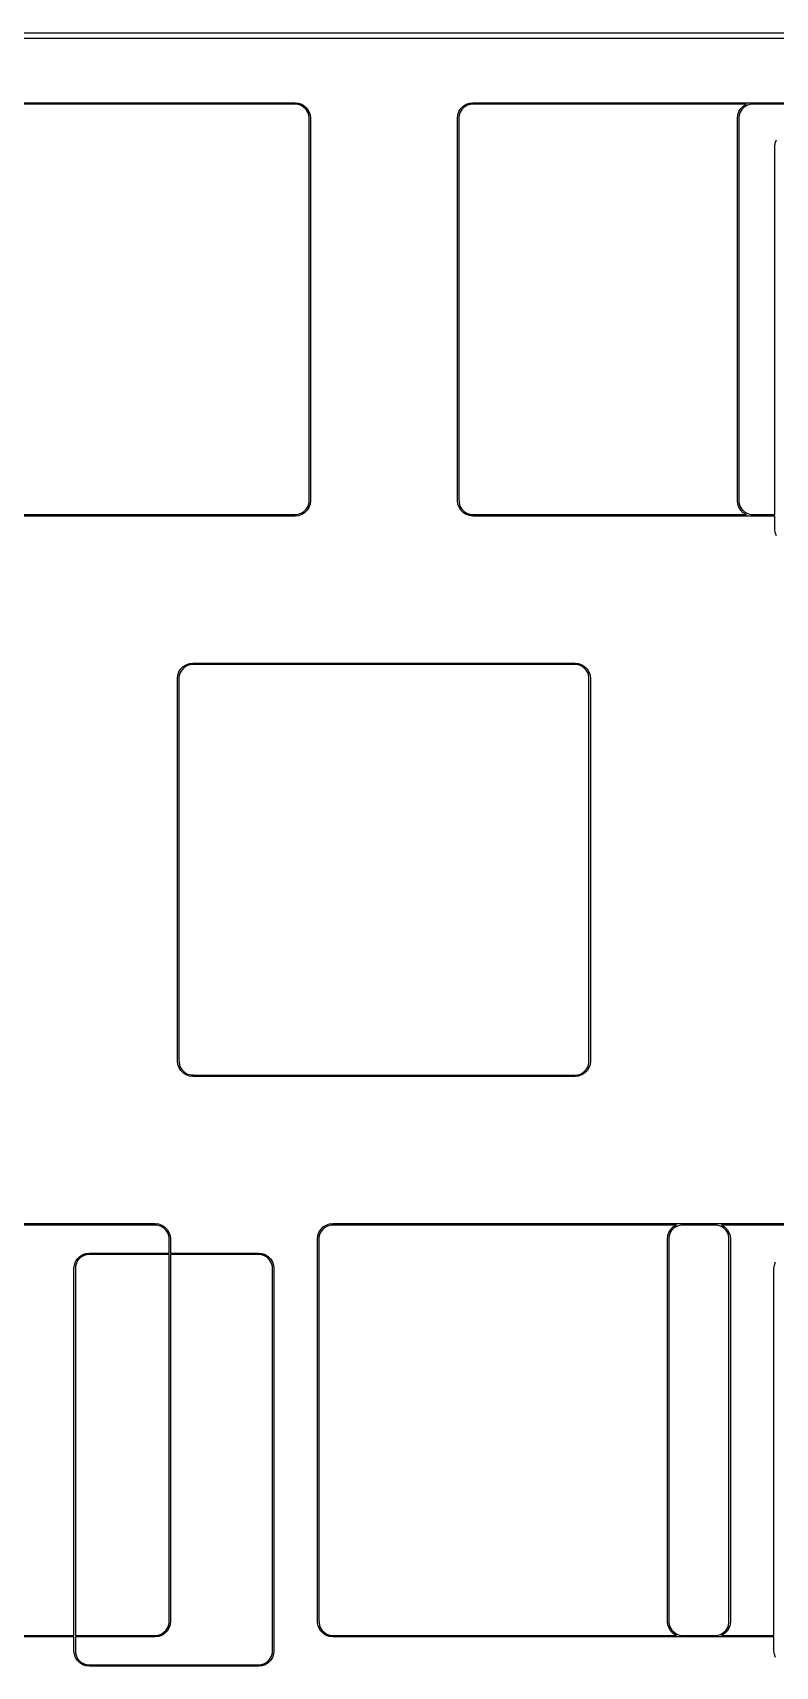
# Model space of a CAD drawing. Extents: x 2.3 to 14.3, y -7 to -3.3.
# Drawn here: x 11.623 to 12.618, y -5.472 to -3.286 of the extents above; entities that cross this region are included whole.
import ezdxf

# ---------------------------------------------------------------- set-up
doc = ezdxf.new("R2010")
doc.units = 0
doc.header["$MEASUREMENT"] = 0
doc.layers.add('BLACK', color=7, linetype='CONTINUOUS')

msp = doc.modelspace()

# ---------------------------------------------------------------- linework, layer by layer
at = {"layer": 'BLACK', "linetype": 'CONTINUOUS'}
for p, q in [((7.74, -3.28587), (13.4153, -3.28587)), ((13.4153, -3.29374), (7.74, -3.29374)), ((11.4628, -3.37968), (11.9747, -3.37968)), ((11.9747, -3.38164), (11.4628, -3.38164)), ((11.9747, -3.37968), (11.9747, -3.37968)), ((11.9747, -3.37968), (11.9793, -3.38019)), ((11.9771, -3.38164), (11.9747, -3.38164)), ((11.9819, -3.38292), (11.9771, -3.38164)), ((11.9793, -3.38019), (11.9836, -3.38172)), ((11.9861, -3.38538), (11.9819, -3.38292)), ((11.9836, -3.38172), (11.9875, -3.38419)), ((11.9896, -3.38886), (11.9861, -3.38538)), ((11.9875, -3.38419), (11.9908, -3.38746)), ((11.9908, -3.38746), (11.9933, -3.39138)), ((12.1942, -3.39138), (12.1967, -3.38746)), ((12.1967, -3.38746), (12.2, -3.38419)), ((12.2014, -3.38538), (12.1979, -3.38886)), ((12.2, -3.38419), (12.2039, -3.38172)), ((12.2056, -3.38292), (12.2014, -3.38538)), ((12.2039, -3.38172), (12.2082, -3.38019)), ((12.2104, -3.38164), (12.2056, -3.38292)), ((12.2082, -3.38019), (12.2128, -3.37968)), ((12.2128, -3.38164), (12.2104, -3.38164)), ((12.2128, -3.37968), (12.2128, -3.37968)), ((12.2128, -3.37968), (12.7247, -3.37968)), ((12.5791, -3.38164), (12.2128, -3.38164)), ((12.5692, -3.39138), (12.5717, -3.38746)), ((12.5717, -3.38746), (12.575, -3.38419)), ((12.5764, -3.38538), (12.5729, -3.38886)), ((12.575, -3.38419), (12.5789, -3.38172)), ((12.5806, -3.38292), (12.5764, -3.38538)), ((12.5789, -3.38172), (12.5791, -3.38164)), ((12.5854, -3.38164), (12.5806, -3.38292)), ((12.5878, -3.38164), (12.5854, -3.38164)), ((12.7247, -3.38164), (12.5878, -3.38164)), ((11.9921, -3.39313), (11.9896, -3.38886)), ((11.9934, -3.39788), (11.9921, -3.39313)), ((11.9933, -3.39138), (11.9948, -3.39575)), ((11.9934, -3.40034), (11.9934, -3.39788)), ((11.9934, -3.91216), (11.9934, -3.40034)), ((11.9934, -3.40034), (11.9934, -3.40034)), ((11.9948, -3.39575), (11.9953, -3.40034)), ((11.9953, -3.40034), (11.9953, -3.40034)), ((11.9953, -3.40034), (11.9953, -3.40034)), ((11.9953, -3.40034), (11.9953, -3.91216)), ((12.1922, -3.40034), (12.1927, -3.39575)), ((12.1922, -3.91216), (12.1922, -3.40034)), ((12.1922, -3.40034), (12.1922, -3.40034)), ((12.1922, -3.40034), (12.1922, -3.40034)), ((12.1927, -3.39575), (12.1942, -3.39138)), ((12.1954, -3.39313), (12.1941, -3.39788)), ((12.1941, -3.39788), (12.1941, -3.40034)), ((12.1941, -3.40034), (12.1941, -3.91178)), ((12.1979, -3.38886), (12.1954, -3.39313)), ((12.5672, -3.40034), (12.5677, -3.39575)), ((12.5672, -3.91216), (12.5672, -3.40034)), ((12.5672, -3.40034), (12.5672, -3.40034)), ((12.5672, -3.40034), (12.5672, -3.40034)), ((12.5677, -3.39575), (12.5692, -3.39138)), ((12.5704, -3.39313), (12.5691, -3.39788)), ((12.5691, -3.39788), (12.5691, -3.40034)), ((12.5691, -3.40034), (12.5691, -3.91178)), ((12.5729, -3.38886), (12.5704, -3.39313)), ((12.6179, -3.43387), (12.6194, -3.4295)), ((12.6174, -3.43846), (12.6179, -3.43387)), ((12.6174, -3.93086), (12.6174, -3.43846)), ((11.9934, -3.91462), (11.9934, -3.91216)), ((11.9953, -3.91216), (11.9948, -3.91675)), ((11.9953, -3.91216), (11.9953, -3.91216)), ((11.9953, -3.91216), (11.9953, -3.91216)), ((12.1923, -3.91253), (12.1922, -3.91216)), ((12.1928, -3.91671), (12.1923, -3.91253)), ((12.1941, -3.91178), (12.1943, -3.91211)), ((12.1943, -3.91211), (12.1943, -3.91211)), ((12.1943, -3.91211), (12.1943, -3.91457)), ((12.5673, -3.91253), (12.5672, -3.91216)), ((12.5678, -3.91671), (12.5673, -3.91253)), ((12.5691, -3.91178), (12.5693, -3.91211)), ((12.5693, -3.91211), (12.5693, -3.91211)), ((12.5693, -3.91211), (12.5693, -3.91457)), ((11.9747, -3.93282), (11.4628, -3.93282)), ((11.4631, -3.93086), (11.9747, -3.93086)), ((11.9747, -3.93086), (11.9771, -3.93086)), ((11.9793, -3.93231), (11.9747, -3.93282)), ((11.9747, -3.93282), (11.9747, -3.93282)), ((11.9747, -3.93282), (11.9747, -3.93282)), ((11.9771, -3.93086), (11.9819, -3.92958)), ((11.9836, -3.93078), (11.9793, -3.93231)), ((11.9819, -3.92958), (11.9861, -3.92712)), ((11.9875, -3.92831), (11.9836, -3.93078)), ((11.9861, -3.92712), (11.9896, -3.92364)), ((11.9908, -3.92504), (11.9875, -3.92831)), ((11.9896, -3.92364), (11.9921, -3.91937)), ((11.9933, -3.92112), (11.9908, -3.92504)), ((11.9921, -3.91937), (11.9934, -3.91462)), ((11.9948, -3.91675), (11.9933, -3.92112)), ((12.1943, -3.92108), (12.1928, -3.91671)), ((12.1943, -3.91457), (12.1955, -3.91933)), ((12.1968, -3.925), (12.1943, -3.92108)), ((12.1955, -3.91933), (12.198, -3.92359)), ((12.2001, -3.92827), (12.1968, -3.925)), ((12.198, -3.92359), (12.2015, -3.92708)), ((12.204, -3.93073), (12.2001, -3.92827)), ((12.2015, -3.92708), (12.2057, -3.92954)), ((12.2084, -3.93226), (12.204, -3.93073)), ((12.2057, -3.92954), (12.2105, -3.93081)), ((12.2127, -3.93275), (12.2084, -3.93226)), ((12.2105, -3.93081), (12.213, -3.93081)), ((12.2128, -3.93282), (12.2127, -3.93275)), ((12.5878, -3.93282), (12.2128, -3.93282)), ((12.213, -3.93081), (12.2131, -3.93086)), ((12.2131, -3.93086), (12.5793, -3.93086)), ((12.5693, -3.92108), (12.5678, -3.91671)), ((12.5693, -3.91457), (12.5705, -3.91933)), ((12.5718, -3.925), (12.5693, -3.92108)), ((12.5705, -3.91933), (12.573, -3.92359)), ((12.5751, -3.92827), (12.5718, -3.925)), ((12.573, -3.92359), (12.5765, -3.92708)), ((12.579, -3.93073), (12.5751, -3.92827)), ((12.5765, -3.92708), (12.5807, -3.92954)), ((12.5793, -3.93086), (12.579, -3.93073)), ((12.5807, -3.92954), (12.5855, -3.93081)), ((12.5855, -3.93081), (12.588, -3.93081)), ((12.6174, -3.93282), (12.5878, -3.93282)), ((12.588, -3.93081), (12.5881, -3.93086)), ((12.5881, -3.93086), (12.6174, -3.93086)), ((12.6174, -3.95028), (12.6174, -3.93282)), ((12.6179, -3.95487), (12.6174, -3.95028)), ((12.6174, -3.95028), (12.6174, -3.95028)), ((12.6194, -3.95924), (12.6179, -3.95487)), ((11.825, -4.13419), (11.8289, -4.13172)), ((11.8289, -4.13172), (11.8332, -4.13019)), ((11.8354, -4.13164), (11.8306, -4.13292)), ((11.8332, -4.13019), (11.8378, -4.12968)), ((11.8378, -4.13164), (11.8354, -4.13164)), ((11.8378, -4.12968), (11.8378, -4.12968)), ((11.8378, -4.12968), (12.3497, -4.12968)), ((12.3497, -4.13164), (11.8378, -4.13164)), ((12.3497, -4.12968), (12.3497, -4.12968)), ((12.3497, -4.12968), (12.3543, -4.13019)), ((12.3521, -4.13164), (12.3497, -4.13164)), ((12.3569, -4.13292), (12.3521, -4.13164)), ((12.3543, -4.13019), (12.3586, -4.13172)), ((12.3586, -4.13172), (12.3625, -4.13419)), ((11.8172, -4.15034), (11.8177, -4.14575)), ((11.8172, -4.66216), (11.8172, -4.15034)), ((11.8172, -4.15034), (11.8172, -4.15034)), ((11.8172, -4.15034), (11.8172, -4.15034)), ((11.8177, -4.14575), (11.8192, -4.14138)), ((11.8204, -4.14313), (11.8191, -4.14788)), ((11.8191, -4.14788), (11.8191, -4.15034)), ((11.8191, -4.15034), (11.8191, -4.66178)), ((11.8192, -4.14138), (11.8217, -4.13746)), ((11.8229, -4.13886), (11.8204, -4.14313)), ((11.8217, -4.13746), (11.825, -4.13419)), ((11.8264, -4.13538), (11.8229, -4.13886)), ((11.8306, -4.13292), (11.8264, -4.13538)), ((12.3611, -4.13538), (12.3569, -4.13292)), ((12.3646, -4.13886), (12.3611, -4.13538)), ((12.3625, -4.13419), (12.3658, -4.13746)), ((12.3671, -4.14313), (12.3646, -4.13886)), ((12.3658, -4.13746), (12.3683, -4.14138)), ((12.3684, -4.14788), (12.3671, -4.14313)), ((12.3683, -4.14138), (12.3698, -4.14575)), ((12.3684, -4.15034), (12.3684, -4.14788)), ((12.3684, -4.66216), (12.3684, -4.15034)), ((12.3684, -4.15034), (12.3684, -4.15034)), ((12.3698, -4.14575), (12.3703, -4.15034)), ((12.3703, -4.15034), (12.3703, -4.15034)), ((12.3703, -4.15034), (12.3703, -4.15034)), ((12.3703, -4.15034), (12.3703, -4.66216)), ((11.8173, -4.66253), (11.8172, -4.66216)), ((11.8178, -4.66671), (11.8173, -4.66253)), ((11.8193, -4.67108), (11.8178, -4.66671)), ((11.8191, -4.66178), (11.8193, -4.66211)), ((11.8193, -4.66211), (11.8193, -4.66211)), ((11.8193, -4.66211), (11.8193, -4.66457)), ((11.8193, -4.66457), (11.8205, -4.66933)), ((11.8218, -4.675), (11.8193, -4.67108)), ((11.8205, -4.66933), (11.823, -4.67359)), ((11.8251, -4.67827), (11.8218, -4.675)), ((11.823, -4.67359), (11.8265, -4.67708)), ((11.829, -4.68073), (11.8251, -4.67827)), ((11.8265, -4.67708), (11.8307, -4.67954)), ((12.3569, -4.67958), (12.3611, -4.67712)), ((12.3625, -4.67831), (12.3586, -4.68078)), ((12.3611, -4.67712), (12.3646, -4.67364)), ((12.3658, -4.67504), (12.3625, -4.67831)), ((12.3646, -4.67364), (12.3671, -4.66937)), ((12.3683, -4.67112), (12.3658, -4.67504)), ((12.3671, -4.66937), (12.3684, -4.66462)), ((12.3698, -4.66675), (12.3683, -4.67112)), ((12.3684, -4.66462), (12.3684, -4.66216)), ((12.3703, -4.66216), (12.3698, -4.66675)), ((12.3703, -4.66216), (12.3703, -4.66216)), ((12.3703, -4.66216), (12.3703, -4.66216)), ((11.8334, -4.68226), (11.829, -4.68073)), ((11.8307, -4.67954), (11.8355, -4.68081)), ((11.8377, -4.68275), (11.8334, -4.68226)), ((11.8355, -4.68081), (11.838, -4.68081)), ((11.8378, -4.68282), (11.8377, -4.68275)), ((12.3497, -4.68282), (11.8378, -4.68282)), ((11.838, -4.68081), (11.8381, -4.68086)), ((11.8381, -4.68086), (12.3497, -4.68086)), ((12.3497, -4.68086), (12.3521, -4.68086)), ((12.3543, -4.68231), (12.3497, -4.68282)), ((12.3497, -4.68282), (12.3497, -4.68282)), ((12.3497, -4.68282), (12.3497, -4.68282)), ((12.3521, -4.68086), (12.3569, -4.67958)), ((12.3586, -4.68078), (12.3543, -4.68231)), ((11.2753, -4.87968), (11.7872, -4.87968)), ((11.7872, -4.88164), (11.2753, -4.88164)), ((11.7872, -4.87968), (11.7872, -4.87968)), ((11.7872, -4.87968), (11.7918, -4.88019)), ((11.7896, -4.88164), (11.7872, -4.88164)), ((11.7944, -4.88292), (11.7896, -4.88164)), ((11.7918, -4.88019), (11.7961, -4.88172)), ((11.7986, -4.88538), (11.7944, -4.88292)), ((11.7961, -4.88172), (11.8, -4.88419)), ((11.8021, -4.88886), (11.7986, -4.88538)), ((11.8, -4.88419), (11.8033, -4.88746)), ((11.8046, -4.89313), (11.8021, -4.88886)), ((11.8033, -4.88746), (11.8058, -4.89138)), ((11.8059, -4.89788), (11.8046, -4.89313)), ((11.8058, -4.89138), (11.8073, -4.89575)), ((11.8073, -4.89575), (11.8078, -4.90034)), ((12.0047, -4.90034), (12.0052, -4.89575)), ((12.0052, -4.89575), (12.0067, -4.89138)), ((12.0079, -4.89313), (12.0066, -4.89788)), ((12.0067, -4.89138), (12.0092, -4.88746)), ((12.0104, -4.88886), (12.0079, -4.89313)), ((12.0092, -4.88746), (12.0125, -4.88419)), ((12.0139, -4.88538), (12.0104, -4.88886)), ((12.0125, -4.88419), (12.0164, -4.88172)), ((12.0181, -4.88292), (12.0139, -4.88538)), ((12.0164, -4.88172), (12.0207, -4.88019)), ((12.0229, -4.88164), (12.0181, -4.88292)), ((12.0207, -4.88019), (12.0253, -4.87968)), ((12.0253, -4.88164), (12.0229, -4.88164)), ((12.0253, -4.87968), (12.0253, -4.87968)), ((12.0253, -4.87968), (12.5372, -4.87968)), ((12.4854, -4.88164), (12.0253, -4.88164)), ((12.4734, -4.90034), (12.4739, -4.89575)), ((12.4739, -4.89575), (12.4755, -4.89138)), ((12.4767, -4.89313), (12.4754, -4.89788)), ((12.4755, -4.89138), (12.4779, -4.88746)), ((12.4791, -4.88886), (12.4767, -4.89313)), ((12.4779, -4.88746), (12.4812, -4.88419)), ((12.4826, -4.88538), (12.4791, -4.88886)), ((12.4812, -4.88419), (12.4851, -4.88172)), ((12.4869, -4.88292), (12.4826, -4.88538)), ((12.4851, -4.88172), (12.4854, -4.88164)), ((12.4916, -4.88165), (12.4869, -4.88292)), ((12.4941, -4.88165), (12.4916, -4.88165)), ((12.5372, -4.88164), (12.4941, -4.88164)), ((12.4941, -4.88164), (12.4941, -4.88165)), ((12.5372, -4.87968), (12.8484, -4.87968)), ((12.5396, -4.88164), (12.5372, -4.88164)), ((12.5444, -4.88292), (12.5396, -4.88164)), ((12.5486, -4.88538), (12.5444, -4.88292)), ((12.5459, -4.88164), (12.5461, -4.88172)), ((12.8484, -4.88164), (12.5459, -4.88164)), ((12.5461, -4.88172), (12.55, -4.88419)), ((12.5521, -4.88886), (12.5486, -4.88538)), ((12.55, -4.88419), (12.5533, -4.88746)), ((12.5546, -4.89313), (12.5521, -4.88886)), ((12.5533, -4.88746), (12.5558, -4.89138)), ((12.5559, -4.89788), (12.5546, -4.89313)), ((12.5558, -4.89138), (12.5573, -4.89575)), ((12.5573, -4.89575), (12.5578, -4.90034)), ((11.6947, -4.91957), (11.6993, -4.91905)), ((11.6993, -4.91905), (11.6993, -4.91905)), ((11.6993, -4.91905), (11.8059, -4.91905)), ((11.8059, -4.90034), (11.8059, -4.89788)), ((11.8059, -4.91905), (11.8059, -4.90034)), ((11.8059, -4.90034), (11.8059, -4.90034)), ((11.8078, -4.90034), (11.8078, -4.90034)), ((11.8078, -4.90034), (11.8078, -4.90034)), ((11.8078, -4.90034), (11.8078, -4.91905)), ((11.8078, -4.91905), (11.9257, -4.91905)), ((11.9257, -4.91905), (11.9303, -4.91956)), ((12.0047, -5.41216), (12.0047, -4.90034)), ((12.0047, -4.90034), (12.0047, -4.90034)), ((12.0047, -4.90034), (12.0047, -4.90034)), ((12.0066, -4.89788), (12.0066, -4.90034)), ((12.0066, -4.90034), (12.0066, -5.41178)), ((12.4734, -5.41216), (12.4734, -4.90034)), ((12.4734, -4.90034), (12.4734, -4.90034)), ((12.4734, -4.90034), (12.4734, -4.90034)), ((12.4754, -4.89788), (12.4754, -4.90034)), ((12.4754, -4.90034), (12.4754, -5.41178)), ((12.5559, -4.90034), (12.5559, -4.89788)), ((12.5559, -5.41216), (12.5559, -4.90034)), ((12.5559, -4.90034), (12.5559, -4.90034)), ((12.5578, -4.90034), (12.5578, -4.90034)), ((12.5578, -4.90034), (12.5578, -4.90034)), ((12.5578, -4.90034), (12.5578, -5.41216)), ((11.6786, -4.93971), (11.6792, -4.93512)), ((11.6786, -5.43086), (11.6786, -4.93971)), ((11.6786, -4.93971), (11.6786, -4.93971)), ((11.6786, -4.93971), (11.6786, -4.93971)), ((11.6792, -4.93512), (11.6807, -4.93075)), ((11.6819, -4.9325), (11.6806, -4.93725)), ((11.6806, -4.93725), (11.6806, -4.93971)), ((11.6806, -4.93971), (11.6806, -5.43086)), ((11.6807, -4.93075), (11.6832, -4.92683)), ((11.6843, -4.92823), (11.6819, -4.9325)), ((11.6832, -4.92683), (11.6864, -4.92356)), ((11.6878, -4.92475), (11.6843, -4.92823)), ((11.6864, -4.92356), (11.6903, -4.92109)), ((11.6921, -4.92229), (11.6878, -4.92475)), ((11.6903, -4.92109), (11.6947, -4.91957)), ((11.6968, -4.92102), (11.6921, -4.92229)), ((11.6993, -4.92102), (11.6968, -4.92102)), ((11.6993, -4.92101), (11.6993, -4.92102)), ((11.8059, -4.92101), (11.6993, -4.92101)), ((11.8059, -5.41216), (11.8059, -4.92101)), ((11.8078, -4.92101), (11.8078, -5.41216)), ((11.9257, -4.92101), (11.8078, -4.92101)), ((11.9282, -4.92101), (11.9257, -4.92101)), ((11.9329, -4.92229), (11.9282, -4.92101)), ((11.9303, -4.91956), (11.9347, -4.92109)), ((11.9372, -4.92475), (11.9329, -4.92229)), ((11.9347, -4.92109), (11.9386, -4.92355)), ((11.9407, -4.92823), (11.9372, -4.92475)), ((11.9386, -4.92355), (11.9418, -4.92683)), ((11.9431, -4.9325), (11.9407, -4.92823)), ((11.9418, -4.92683), (11.9443, -4.93075)), ((11.9444, -4.93725), (11.9431, -4.9325)), ((11.9443, -4.93075), (11.9458, -4.93512)), ((11.9444, -4.93971), (11.9444, -4.93725)), ((11.9444, -5.45153), (11.9444, -4.93971)), ((11.9444, -4.93971), (11.9444, -4.93971)), ((11.9458, -4.93512), (11.9464, -4.93971)), ((11.9464, -4.93971), (11.9464, -4.93971)), ((11.9464, -4.93971), (11.9464, -4.93971)), ((11.9464, -4.93971), (11.9464, -4.93971)), ((11.9464, -4.93971), (11.9464, -5.45153)), ((12.6161, -4.93971), (12.6167, -4.93511)), ((12.6161, -5.43086), (12.6161, -4.93971)), ((12.6161, -4.93971), (12.6161, -4.93971)), ((12.6167, -4.93511), (12.6182, -4.93075)), ((11.8021, -5.42364), (11.8046, -5.41937)), ((11.8058, -5.42112), (11.8033, -5.42504)), ((11.8046, -5.41937), (11.8059, -5.41462)), ((11.8073, -5.41675), (11.8058, -5.42112)), ((11.8059, -5.41462), (11.8059, -5.41216)), ((11.8059, -5.41216), (11.8059, -5.41216)), ((11.8078, -5.41216), (11.8073, -5.41675)), ((11.8078, -5.41216), (11.8078, -5.41216)), ((11.8078, -5.41216), (11.8078, -5.41216)), ((12.0048, -5.41253), (12.0047, -5.41216)), ((12.0053, -5.41671), (12.0048, -5.41253)), ((12.0068, -5.42108), (12.0053, -5.41671)), ((12.0066, -5.41178), (12.0068, -5.41211)), ((12.0068, -5.41211), (12.0068, -5.41211)), ((12.0068, -5.41211), (12.0068, -5.41457)), ((12.0068, -5.41457), (12.008, -5.41933)), ((12.0093, -5.425), (12.0068, -5.42108)), ((12.008, -5.41933), (12.0105, -5.42359)), ((12.4736, -5.41253), (12.4734, -5.41216)), ((12.4741, -5.41671), (12.4736, -5.41253)), ((12.4756, -5.42108), (12.4741, -5.41671)), ((12.4754, -5.41178), (12.4755, -5.41211)), ((12.4755, -5.41211), (12.4755, -5.41211)), ((12.4755, -5.41211), (12.4755, -5.41457)), ((12.4755, -5.41457), (12.4768, -5.41933)), ((12.478, -5.425), (12.4756, -5.42108)), ((12.4768, -5.41933), (12.4792, -5.42359)), ((12.5521, -5.42364), (12.5546, -5.41937)), ((12.5558, -5.42112), (12.5533, -5.42504)), ((12.5546, -5.41937), (12.5559, -5.41462)), ((12.5573, -5.41675), (12.5558, -5.42112)), ((12.5559, -5.41462), (12.5559, -5.41216)), ((12.5559, -5.41216), (12.5559, -5.41216)), ((12.5578, -5.41216), (12.5573, -5.41675)), ((12.5578, -5.41216), (12.5578, -5.41216)), ((12.5578, -5.41216), (12.5578, -5.41216)), ((11.6786, -5.43282), (11.2753, -5.43282)), ((11.2756, -5.43086), (11.6786, -5.43086)), ((11.6786, -5.45153), (11.6786, -5.43282)), ((11.6806, -5.43086), (11.7872, -5.43086)), ((11.7872, -5.43282), (11.6806, -5.43282)), ((11.6806, -5.43282), (11.6806, -5.45153)), ((11.7872, -5.43086), (11.7896, -5.43086)), ((11.7918, -5.43231), (11.7872, -5.43282)), ((11.7872, -5.43282), (11.7872, -5.43282)), ((11.7872, -5.43282), (11.7872, -5.43282)), ((11.7896, -5.43086), (11.7944, -5.42958)), ((11.7961, -5.43078), (11.7918, -5.43231)), ((11.7944, -5.42958), (11.7986, -5.42712)), ((11.8, -5.42831), (11.7961, -5.43078)), ((11.7986, -5.42712), (11.8021, -5.42364)), ((11.8033, -5.42504), (11.8, -5.42831)), ((12.0126, -5.42827), (12.0093, -5.425)), ((12.0105, -5.42359), (12.014, -5.42708)), ((12.0165, -5.43073), (12.0126, -5.42827)), ((12.014, -5.42708), (12.0182, -5.42954)), ((12.0209, -5.43226), (12.0165, -5.43073)), ((12.0182, -5.42954), (12.023, -5.43081)), ((12.0252, -5.43275), (12.0209, -5.43226)), ((12.023, -5.43081), (12.0255, -5.43081)), ((12.0253, -5.43282), (12.0252, -5.43275)), ((12.4941, -5.43282), (12.0253, -5.43282)), ((12.0255, -5.43081), (12.0256, -5.43086)), ((12.0256, -5.43086), (12.4856, -5.43086)), ((12.4813, -5.42827), (12.478, -5.425)), ((12.4792, -5.42359), (12.4827, -5.42708)), ((12.4852, -5.43073), (12.4813, -5.42827)), ((12.4827, -5.42708), (12.487, -5.42954)), ((12.4856, -5.43086), (12.4852, -5.43073)), ((12.487, -5.42954), (12.4917, -5.43081)), ((12.4917, -5.43081), (12.4942, -5.43081)), ((12.5372, -5.43282), (12.4941, -5.43282)), ((12.4942, -5.43081), (12.4943, -5.43086)), ((12.4943, -5.43086), (12.5372, -5.43086)), ((12.5372, -5.43086), (12.5396, -5.43086)), ((12.6161, -5.43282), (12.5372, -5.43282)), ((12.5372, -5.43282), (12.5372, -5.43282)), ((12.5396, -5.43086), (12.5444, -5.42958)), ((12.5444, -5.42958), (12.5486, -5.42712)), ((12.5461, -5.43078), (12.5459, -5.43086)), ((12.5459, -5.43086), (12.6161, -5.43086)), ((12.55, -5.42831), (12.5461, -5.43078)), ((12.5486, -5.42712), (12.5521, -5.42364)), ((12.5533, -5.42504), (12.55, -5.42831)), ((12.6161, -5.45153), (12.6161, -5.43282)), ((11.6792, -5.45613), (11.6786, -5.45153)), ((11.6786, -5.45153), (11.6786, -5.45153)), ((11.6786, -5.45153), (11.6786, -5.45153)), ((11.6786, -5.45153), (11.6786, -5.45153)), ((11.6807, -5.46049), (11.6792, -5.45613)), ((11.6806, -5.45153), (11.6806, -5.45153)), ((11.6806, -5.45153), (11.6806, -5.45399)), ((11.6806, -5.45399), (11.6819, -5.45874)), ((11.6832, -5.46441), (11.6807, -5.46049)), ((11.6819, -5.45874), (11.6843, -5.46301)), ((11.6864, -5.46769), (11.6832, -5.46441)), ((11.6843, -5.46301), (11.6878, -5.46649)), ((11.9372, -5.46649), (11.9407, -5.46301)), ((11.9418, -5.46441), (11.9386, -5.46768)), ((11.9407, -5.46301), (11.9431, -5.45874)), ((11.9443, -5.46049), (11.9418, -5.46441)), ((11.9431, -5.45874), (11.9444, -5.45399)), ((11.9458, -5.45612), (11.9443, -5.46049)), ((11.9444, -5.45399), (11.9444, -5.45153)), ((11.9464, -5.45153), (11.9458, -5.45612)), ((11.9464, -5.45153), (11.9464, -5.45153)), ((11.9464, -5.45153), (11.9464, -5.45153)), ((12.6167, -5.45612), (12.6161, -5.45153)), ((12.6161, -5.45153), (12.6161, -5.45153)), ((12.6161, -5.45153), (12.6161, -5.45153)), ((12.6161, -5.45153), (12.6161, -5.45153)), ((12.6161, -5.45153), (12.6161, -5.45153)), ((12.6182, -5.46049), (12.6167, -5.45612)), ((11.6903, -5.47015), (11.6864, -5.46769)), ((11.6878, -5.46649), (11.6921, -5.46895)), ((11.6947, -5.47168), (11.6903, -5.47015)), ((11.6921, -5.46895), (11.6968, -5.47023)), ((11.6993, -5.47219), (11.6947, -5.47168)), ((11.6968, -5.47023), (11.6993, -5.47023)), ((11.6993, -5.47023), (11.9257, -5.47023)), ((11.9257, -5.47219), (11.6993, -5.47219)), ((11.9257, -5.47023), (11.9257, -5.47022)), ((11.9257, -5.47022), (11.9282, -5.47022)), ((11.9303, -5.47167), (11.9257, -5.47219)), ((11.9257, -5.47219), (11.9257, -5.47219)), ((11.9282, -5.47022), (11.9329, -5.46895)), ((11.9347, -5.47015), (11.9303, -5.47167)), ((11.9329, -5.46895), (11.9372, -5.46649)), ((11.9386, -5.46768), (11.9347, -5.47015))]:
    msp.add_line(p, q, dxfattribs=at)

doc.saveas('drawing.dxf')
